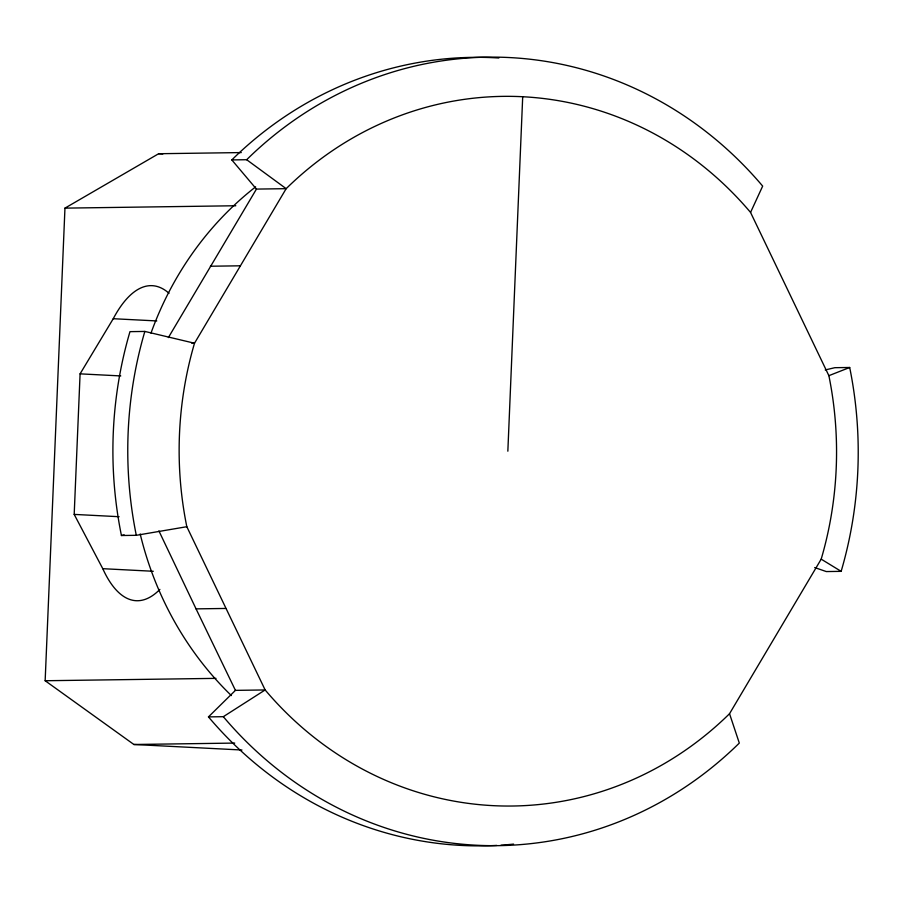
<?xml version="1.0" encoding="UTF-8"?>
<svg xmlns="http://www.w3.org/2000/svg" width="903" height="903" viewBox="0 0 903 903"><rect width="100%" height="100%" fill="white"/><g stroke="black" fill="none" stroke-linecap="round" stroke-linejoin="round"><path stroke-width="1.35" d="M241.948 750.009L133.892 744.49L45.15 680.738L64.96 208.13L158.646 153.724L241.27 152.573M159.887 589.399A157.72 59.316 -87.1 0 1 102.773 568.687L74.193 514.405L80.085 373.853L113.247 318.714A157.72 59.316 -87.1 0 1 169.03 293.294M507.847 451.195L522.702 96.734M750.551 212.431L762.663 186.108A394.295 365.23 89.2 0 0 246.666 159.718L231.811 159.921L256.441 189.088L286.161 188.671A354.856 328.703 89.2 0 1 750.551 212.431L828.875 375.671A354.856 328.703 89.2 0 1 821.188 559.149L729.534 713.709L739.309 743.079A394.295 365.23 89.2 0 1 223.323 716.689L208.469 716.892L235.435 690.366L265.143 689.948A354.856 328.703 89.2 0 0 729.534 713.709M168.364 337.598L256.441 189.088M246.666 159.718L286.161 188.671L194.506 343.23A354.856 328.703 89.2 0 0 186.819 526.709L265.143 689.948L223.323 716.689M828.875 375.671L849.689 367.487A394.295 365.23 89.2 0 1 841.144 571.351L826.29 571.565L814.687 567.558M191.808 343.264L194.506 343.23L144.841 331.435L129.976 331.649A394.295 365.23 89.2 0 0 121.431 535.513L124.185 534.869M825.229 369.948L834.835 367.69L849.689 367.487M121.431 535.513L136.297 535.31L186.819 526.709M64.96 208.13L235.796 205.749M210.41 266.227L240.13 265.809M158.905 530.896L196.053 608.87L225.761 608.453M45.15 680.738L215.986 678.367M133.892 744.49L234.712 743.079M158.646 153.724L162.856 153.939M113.247 318.714L156.761 320.937M80.085 373.853L120.776 375.93M74.193 514.405L119.094 516.708M102.773 568.687L153.296 571.272M821.188 559.149L841.144 571.351M196.053 608.87L235.435 690.366M231.36 695.57A327.258 303.137 89.2 0 1 140.191 533.955M150.982 333.128A327.258 303.137 89.2 0 1 255.628 186.865M136.297 535.31A394.295 365.23 89.2 0 1 144.841 331.435M496.785 845.411A394.295 365.23 89.2 0 1 208.469 716.892M231.811 159.921A394.295 365.23 89.2 0 1 498.851 58.006M513.581 844.102A394.295 365.23 89.2 0 1 500.996 845.163"/></g></svg>
